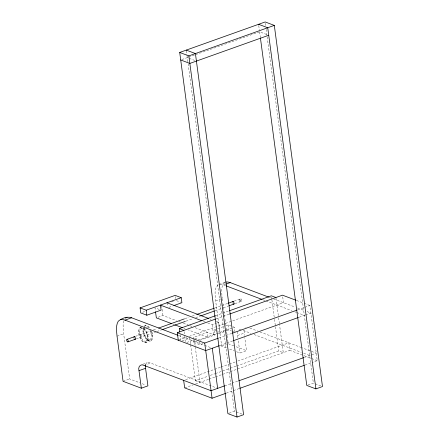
<?xml version="1.0" encoding="UTF-8"?>
<svg xmlns="http://www.w3.org/2000/svg" width="439" height="439" viewBox="0 0 439 439"><rect width="100%" height="100%" fill="white"/><g stroke="black" fill="none" stroke-linecap="round" stroke-linejoin="round"><path stroke-width="0.33" stroke-dasharray="2.19 1.65" d="M244.051 330.638L244.474 335.308M145.507 365.16C145.578 362.482 148.722 361.994 150.654 363.08L216.443 387.911M237.669 331.714L237.466 333.733L237.9 337.651M123.825 320.882L123.112 325.299L123.337 331.412L129.642 378.967L139.92 382.846M218.276 284.774C213.584 288.577 215.362 295.743 215.659 300.978L221.679 346.119L227.391 348.275M224.85 282.425C220.296 286.063 221.876 292.967 222.161 298.026M181.905 59.55L187.283 57.63L194.592 60.39M188.572 57.169L259.597 31.822L268.125 35.038M219.143 284.428L225.119 282.293M142.609 312.25L145.71 311.147M171.479 301.944L173.339 301.286M220.109 284.274L223.638 284.933L225.426 284.296M168.9 307.338L172.615 306.01M158.128 317.221L162.913 315.515L176.33 320.58M140.464 327.412L140.968 327.231M144.941 325.809L145.441 325.634M117.043 336.17L123.617 333.827M215.659 300.978L220.438 299.272M141.407 328.515L142.543 328.109M135.388 336.356L150.884 330.825M153.469 329.903L156.696 328.751M185.104 318.615L188.979 317.232M192.205 316.08L196.079 314.697M214.803 308.013L227.715 303.404M234.168 301.105L240.627 298.8M136.26 338.903L156.273 331.758M156.921 331.527L161.442 329.914M185.971 321.156L193.078 318.621M195.657 317.699L200.179 316.091M215.028 310.79L222.776 308.024M223.418 307.794L228.582 305.95M235.041 303.645L241.494 301.341A1.344 0.675 70.4 0 0 241.401 299.266A1.344 0.675 70.4 0 0 240.281 299.601A1.344 0.675 70.4 0 0 241.494 301.341M215.351 315.778L228.867 310.955M145.759 341.207A6.711 3.364 70.4 0 0 145.287 330.847A6.711 3.364 70.4 0 0 139.701 332.526A6.711 3.364 70.4 0 0 145.759 341.207L149.726 339.786M145.693 342.667L146.198 342.491M150.171 341.07L150.67 340.894M216.021 318.895L228.933 314.286M207.707 322.956L212.18 324.646L216.361 323.153M216.959 322.939L218.754 322.297L220.093 332.328L214.002 330.035L214.671 335.05L194.861 327.571M178.305 340.236L186.696 337.245M189.275 336.323L283.495 302.696L282.656 296.429M182.234 340.735L189.747 338.057L190.559 344.149M193.434 339.342L193.182 337.465L207.427 332.378L208.097 337.393L188.287 329.919M214.002 330.035L225.147 326.056M225.767 325.831L228.247 324.948L234.333 327.247L235.002 332.263M186.8 342.458L194.318 339.781L195.13 345.872M225.662 330.342L199.273 339.759L193.182 337.465M226.283 330.123L234.333 327.247M193.517 339.973L193.851 342.48L196.952 341.372M200.047 340.269L215.911 334.606M218.386 333.722L225.816 331.072M226.436 330.847L228.917 329.963L231.353 330.885M142.702 364.304L147.081 362.74M239.123 329.892L242.41 328.718M193.851 342.48L199.943 344.774L203.767 343.413M218.902 337.992L231.819 333.399M297.631 309.89L309.89 305.517L317.254 360.688L312.091 362.532M144.08 365.429L150.654 363.08M237.609 335.462L244.183 333.113M219.906 345.515L226.359 343.21M227.007 342.98L232.879 340.884M299.173 317.221L305.089 315.109M305.517 314.961L310.894 313.04L305.16 310.872M123.068 381.315L129.642 378.967M221.679 346.119L226.464 344.412M236.522 351.721L239.946 353.016L246.52 350.668L244.764 337.503M185.598 379.675L213.991 369.539M214.638 369.309L220.444 367.24M221.091 367.009L228.834 364.244M229.476 364.013L235.288 361.939M237.867 361.017L288.846 342.826L289.85 350.349L310.883 358.284M190.652 344.824L195.437 380.69L207.702 376.316M210.286 375.394L214.803 373.781M215.45 373.551L229.652 368.48M230.294 368.25L236.105 366.175M236.753 365.945L278.71 350.97L283.276 352.693L279.594 325.107M184.665 387.889L193.056 384.893M195.635 383.977L208.541 379.367M209.041 379.192L214.995 377.063M215.5 376.887L229.838 371.767M230.343 371.586L289.85 350.349M224.719 385.837L238.234 381.008M304.529 357.351L316.25 353.165L301.593 347.633M226.266 393.163L239.173 388.559M304.995 365.067L311.449 362.762M229.087 413.176L234.464 411.255L242.383 414.246M307.98 385.019L313.358 383.099L321.271 386.09M245.697 327.543L246.153 327.412M296.512 300.463L303.519 303.108M304.156 303.349L309.89 305.517M269.294 297.34L270.556 297.812M273.706 299.003L295.14 307.091M297.516 307.986L304.595 310.658M223.638 284.933L225.525 285.646M262.72 299.683L265.238 300.638M265.869 300.874L291.715 310.625M294.865 311.816L296.127 312.294M296.759 312.53L304.32 315.383M249.862 328.114L257.638 331.044M260.031 331.95L300.956 347.392M176.423 300.627L180.687 302.235M243.288 330.457L251.064 333.393M254.055 334.523L301.302 352.352M303.695 353.258L309.676 355.513M209.809 318.923L211.082 319.405M216.197 321.332L218.754 322.297M311.52 358.526L317.254 360.688M231.962 331.116L233.784 331.802M203.23 321.271L205.15 321.99M159.258 309.44L155 307.827L155.444 311.174M178.887 321.546L180.166 322.028M183.359 323.23L189.11 325.403M189.747 325.645L192.304 326.611M228.253 343.775L233.965 345.927M236.248 346.788L246.52 350.668M172.95 324.13L174.228 324.613M183.815 328.229L185.093 328.712M229.674 349.137L234.239 350.86M178.876 335.626L204.091 345.142M204.717 345.378L211.022 347.759M195.437 380.69L200.003 382.413L195.218 346.547M142.203 383.708L145.627 385.003M265.348 23.305L265.71 26.022M266.166 29.418L267.071 36.207M267.164 36.887L313.358 383.099M258.763 25.55L259.35 29.94M259.597 31.822L260.322 37.249M276.005 298.191L278.518 317.035M278.606 317.704L279.506 324.432M271.527 297.143L271.796 299.162M271.889 299.832L274.402 318.676M274.49 319.345L275.39 326.073M275.478 326.748L278.71 350.97M238.339 340.944L239.946 353.016M228.247 324.948L228.917 329.963M222.233 298.63L222.732 302.394M222.902 303.645L223.237 306.153M223.402 307.41L223.736 309.918M223.906 311.169L224.241 313.676M224.406 314.933L224.911 318.692M224.977 319.219L225.953 326.534M226.162 328.098L226.579 331.236M226.65 331.758L227.001 334.37M227.21 335.939L227.627 339.073M227.698 339.594L228.044 342.206M186.361 50.732L186.948 55.122M187.03 55.748L188.007 63.062M188.101 63.737L234.464 411.255M212.18 324.646L213.519 334.677M199.525 341.641L199.943 344.774M184.051 331.686L184.583 335.648M184.671 336.307L185.373 341.586M175.315 296.638L175.567 298.52M180.1 334.584L180.983 341.185M166.99 302.767L167.495 306.526M161.574 305.484L162.913 315.515M232.769 303.42A1.344 0.675 70.4 0 1 232.571 302.926M134.158 338.617A1.344 0.675 70.4 0 1 133.922 337.997M143.372 328.279A8.067 4.044 70.4 0 1 147.263 341.108A8.067 4.044 70.4 0 1 139.525 337.064A8.067 4.044 70.4 0 1 141.671 327.39M143.871 328.103A8.067 4.044 70.4 0 1 147.828 340.779A8.067 4.044 70.4 0 1 140.222 337.344A8.067 4.044 70.4 0 1 141.764 327.148M150.829 330.77A8.067 4.044 70.4 0 1 151.312 340.247A8.067 4.044 70.4 0 1 145.309 337.986A8.067 4.044 70.4 0 1 143.18 327.884M143.899 326.517A8.067 4.044 70.4 0 1 149.655 328.685M151.653 331.335A8.067 4.044 70.4 0 1 149.062 340.785A8.067 4.044 70.4 0 1 143.542 328.273M144.398 326.336A8.067 4.044 70.4 0 1 150.154 328.509M149.979 330.611A6.711 3.364 70.4 0 1 150.676 339.1A6.711 3.364 70.4 0 1 145.347 336.664A6.711 3.364 70.4 0 1 144.277 328.004M145.71 327.033A6.711 3.364 70.4 0 1 147.427 327.549M239.052 300.04A1.344 0.675 70.4 0 0 240.265 301.78A1.344 0.675 70.4 0 0 240.171 299.705A1.344 0.675 70.4 0 0 239.052 300.04M140.442 335.237A1.344 0.675 70.4 0 0 141.654 336.976A1.344 0.675 70.4 0 0 141.561 334.902A1.344 0.675 70.4 0 0 140.442 335.237"/><path stroke-width="0.66" d="M145.507 365.16L145.567 368.31L147.91 385.865L141.336 388.208L123.068 381.315L117.043 336.17C116.604 331.258 115.589 325.7 118.25 321.222C121.729 318.33 127.101 316.091 131.596 317.781L178.245 335.385M125.483 318.154L127.101 317.276M186.279 50.106L195.415 53.553L243.601 414.701L237.027 417.05L227.89 413.604L179.705 52.455L265.167 21.95L274.304 25.396L322.489 386.545L315.915 388.894L306.784 385.447L260.415 37.93M179.705 52.455L188.841 55.901L274.304 25.396M268.734 35.268L189.846 63.425L180.709 59.978M201.956 320.788L160.416 305.11L161.086 310.126L146.846 315.213L140.754 312.914L140.085 307.898L175.145 295.381L181.236 297.68L181.905 302.696L173.855 305.571M140.085 307.898L146.176 310.197L181.236 297.68M120.527 319.625L122.569 319.499L125.022 320.13L131.596 317.781M226.025 284.082L230.212 282.59L268.663 297.099M126.997 339.352L134.746 336.587M158.633 328.059L184.457 318.846M196.721 314.467L214.155 308.244M228.357 303.173L233.521 301.335M127.87 341.893A1.344 0.675 70.4 0 0 127.776 339.819A1.344 0.675 70.4 0 0 126.657 340.154A1.344 0.675 70.4 0 0 127.87 341.893L135.618 339.133M162.084 329.684L185.329 321.386M200.821 315.861L214.38 311.021M229.229 305.72L234.393 303.876M179.749 331.944L179.31 328.646L215.351 315.778M229.515 310.724L271.346 295.798L275.917 297.521M178.305 340.236L177.301 332.713L215.412 319.115M229.575 314.061L282.491 295.173L295.87 300.221M177.301 332.713L204.706 343.057L218.254 338.217M232.456 333.152L296.983 310.121M141.336 388.208L138.993 370.653L145.567 368.31M219.363 345.707L205.71 350.58L125.022 320.13M233.46 340.675L298.531 317.452M224.719 385.837L211.066 390.71L144.08 365.429C140.431 363.185 137.72 367.311 138.993 370.653M238.811 380.805L303.881 357.582M183.661 380.366L184.665 387.889L212.064 398.233L225.619 393.393M239.815 388.328L304.348 365.297M225.717 282.085L227.753 281.959L230.212 282.59M258.593 24.299L267.73 27.745L315.915 388.894M226.156 285.888L262.088 299.447M166.99 302.767L208.53 318.44M171.671 323.647L156.339 317.863L155.532 311.844M174.87 324.855L182.536 327.746M179.31 328.646L183.875 330.369M188.841 55.901L237.027 417.05M212.284 348.231L217.64 388.361M204.706 343.057L212.064 398.233M146.176 310.197L146.846 315.213M232.505 302.027A1.344 0.675 70.4 0 1 233.405 301.818A1.344 0.675 70.4 0 1 234.031 303.552A1.344 0.675 70.4 0 1 233.208 303.98M133.873 337.322A1.344 0.675 70.4 0 1 134.768 336.987A1.344 0.675 70.4 0 1 135.415 338.776A1.344 0.675 70.4 0 1 134.521 339.111"/></g></svg>
